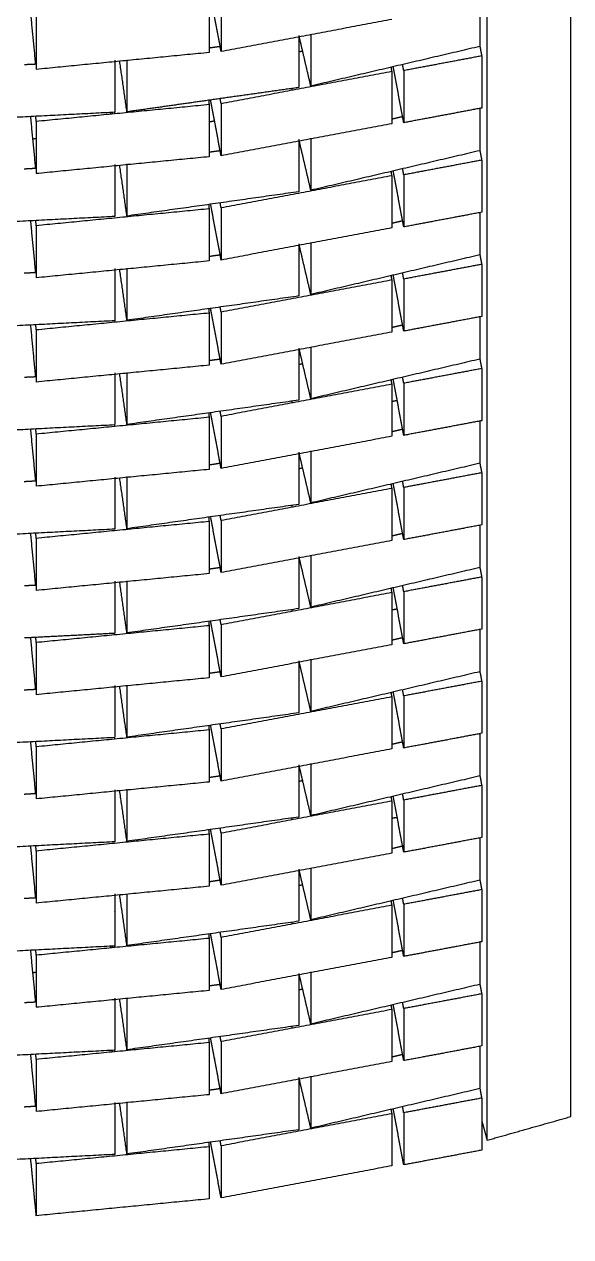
# Model space of a CAD drawing. Header units: centimetres. Extents: x 0 to 19.8, y 0 to 41.5.
# Drawn here: x 14.953 to 15.582, y 10.833 to 12.229 of the extents above; entities that cross this region are included whole.
import ezdxf

# ---------------------------------------------------------------- set-up
doc = ezdxf.new("R2010")
doc.units = ezdxf.units.CM
doc.layers.add('Make2D$Visible$Curves', color=7, linetype='Continuous', true_color=0x000000)

msp = doc.modelspace()

# ---------------------------------------------------------------- linework, layer by layer
at = {"layer": 'Make2D$Visible$Curves', "color": 18, "lineweight": -3, "true_color": 0x000000}
for points in [[(15.5821, 10.9711), (15.5821, 12.1111), (15.5821, 13.2511)], [(15.4858, 10.9439), (15.4858, 12.0839), (15.4858, 13.2239)], [(15.1794, 12.1974), (15.1734, 12.2292), (15.1674, 12.2611)], [(15.1655, 12.2563), (15.1655, 12.2263), (15.1655, 12.1963)], [(15.1794, 12.2574), (15.1794, 12.2274), (15.1794, 12.1974)], [(15.4774, 12.252), (15.4774, 12.2276), (15.4774, 12.2033)], [(14.9659, 12.1828), (14.963, 12.2127), (14.9601, 12.2425)], [(14.9665, 12.2369), (14.9665, 12.2069), (14.9665, 12.1769)], [(15.3759, 12.2344), (15.2776, 12.2159), (15.1794, 12.1974)], [(15.2827, 12.2168), (15.2827, 12.1873), (15.2827, 12.1577)], [(15.1783, 12.2032), (15.172, 12.2023), (15.1656, 12.2014)], [(15.2689, 12.216), (15.2689, 12.186), (15.2689, 12.156)], [(15.2827, 12.1577), (15.2759, 12.1867), (15.2691, 12.2157)], [(15.4774, 12.2033), (15.38, 12.1805), (15.2827, 12.1577)], [(15.4774, 12.2036), (15.4784, 12.198), (15.4795, 12.1924)], [(15.1655, 12.1963), (15.066, 12.1866), (14.9665, 12.1769)], [(15.2692, 12.1973), (15.2713, 12.1978), (15.2734, 12.1983)], [(15.4795, 12.1924), (15.4346, 12.1839), (15.3897, 12.1755)], [(15.4795, 12.1924), (15.4795, 12.1624), (15.4795, 12.1324)], [(14.9659, 12.1828), (14.9594, 12.1825), (14.953, 12.1822)], [(15.057, 12.1875), (15.057, 12.1575), (15.057, 12.1275)], [(15.0709, 12.128), (15.0668, 12.1571), (15.0626, 12.1863)], [(15.0709, 12.188), (15.0709, 12.158), (15.0709, 12.128)], [(15.375, 12.1793), (15.3754, 12.1768), (15.3759, 12.1744)], [(15.3897, 12.1155), (15.3837, 12.1477), (15.3776, 12.1799)], [(15.3897, 12.1755), (15.3891, 12.179), (15.3884, 12.1825)], [(15.3897, 12.1755), (15.3897, 12.1455), (15.3897, 12.1155)], [(15.3759, 12.1744), (15.2776, 12.1559), (15.1794, 12.1374)], [(15.3759, 12.1744), (15.3759, 12.1444), (15.3759, 12.1144)], [(15.2689, 12.156), (15.2171, 12.1487), (15.1653, 12.1414)], [(15.2606, 12.1548), (15.2607, 12.1538), (15.2609, 12.1527)], [(15.1655, 12.1363), (15.066, 12.1266), (14.9665, 12.1169)], [(15.1648, 12.1413), (15.1179, 12.1346), (15.0709, 12.128)], [(15.165, 12.1413), (15.1653, 12.1388), (15.1655, 12.1363)], [(15.1655, 12.1363), (15.1655, 12.1063), (15.1655, 12.0763)], [(15.1794, 12.0774), (15.1733, 12.1095), (15.1673, 12.1416)], [(15.1794, 12.1374), (15.1788, 12.1403), (15.1783, 12.1432)], [(15.1794, 12.1374), (15.1794, 12.1074), (15.1794, 12.0774)], [(15.057, 12.1275), (14.9571, 12.1224), (14.8573, 12.1172)], [(14.9659, 12.0628), (14.963, 12.0927), (14.9601, 12.1225)], [(14.9665, 12.1169), (14.9662, 12.1199), (14.9659, 12.1228)], [(15.0519, 12.1274), (15.0519, 12.1263), (15.0519, 12.1253)], [(15.0539, 12.1273), (15.054, 12.1264), (15.054, 12.1255)], [(15.0569, 12.1257), (15.0569, 12.1266), (15.0569, 12.1274)], [(15.3888, 12.1225), (15.3825, 12.1211), (15.3762, 12.1196)], [(15.4795, 12.1324), (15.4346, 12.1239), (15.3897, 12.1155)], [(15.4774, 12.1321), (15.4774, 12.1077), (15.4774, 12.0833)], [(14.9665, 12.1169), (14.9665, 12.0869), (14.9665, 12.0569)], [(15.1657, 12.1166), (15.1688, 12.1172), (15.1719, 12.1178)], [(15.3759, 12.1144), (15.2776, 12.0959), (15.1794, 12.0774)], [(14.9626, 12.097), (14.9645, 12.0972), (14.9665, 12.0974)], [(15.2689, 12.096), (15.2689, 12.066), (15.2689, 12.036)], [(15.2827, 12.0377), (15.2759, 12.0669), (15.269, 12.0961)], [(15.2827, 12.0977), (15.2827, 12.0677), (15.2827, 12.0377)], [(15.1783, 12.0832), (15.1719, 12.0823), (15.1655, 12.0814)], [(15.4774, 12.0833), (15.38, 12.0605), (15.2827, 12.0377)], [(15.4774, 12.0835), (15.4784, 12.078), (15.4795, 12.0724)], [(15.1655, 12.0763), (15.066, 12.0666), (14.9665, 12.0569)], [(15.057, 12.0675), (15.057, 12.0375), (15.057, 12.0075)], [(15.0709, 12.008), (15.0668, 12.0371), (15.0626, 12.0663)], [(15.0709, 12.068), (15.0709, 12.038), (15.0709, 12.008)], [(15.4795, 12.0724), (15.4346, 12.0639), (15.3897, 12.0555)], [(15.4795, 12.0724), (15.4795, 12.0424), (15.4795, 12.0124)], [(14.9659, 12.0628), (14.9593, 12.0625), (14.9527, 12.0621)], [(15.3759, 12.0544), (15.2776, 12.0359), (15.1794, 12.0174)], [(15.375, 12.0593), (15.3754, 12.0568), (15.3759, 12.0544)], [(15.3759, 12.0544), (15.3759, 12.0244), (15.3759, 11.9944)], [(15.3897, 11.9955), (15.3837, 12.0277), (15.3776, 12.0599)], [(15.3897, 12.0555), (15.3891, 12.059), (15.3884, 12.0625)], [(15.3897, 12.0555), (15.3897, 12.0255), (15.3897, 11.9955)], [(15.2689, 12.036), (15.1699, 12.022), (15.0709, 12.008)], [(15.165, 12.0214), (15.1653, 12.0188), (15.1655, 12.0163)], [(15.1794, 11.9574), (15.1734, 11.9892), (15.1674, 12.021)], [(15.1794, 12.0174), (15.1788, 12.0203), (15.1783, 12.0232)], [(15.057, 12.0075), (14.9571, 12.0024), (14.8573, 11.9972)], [(15.1655, 12.0163), (15.066, 12.0066), (14.9665, 11.9969)], [(15.1655, 12.0163), (15.1655, 11.9863), (15.1655, 11.9563)], [(15.1794, 12.0174), (15.1794, 11.9874), (15.1794, 11.9574)], [(15.4795, 12.0124), (15.4346, 12.0039), (15.3897, 11.9955)], [(15.4774, 12.012), (15.4774, 11.9876), (15.4774, 11.9633)], [(14.9659, 11.9428), (14.963, 11.9728), (14.9601, 12.0028)], [(14.9665, 11.9969), (14.9662, 11.9999), (14.9659, 12.0028)], [(14.9665, 11.9969), (14.9665, 11.9669), (14.9665, 11.9369)], [(15.3759, 11.9944), (15.2776, 11.9759), (15.1794, 11.9574)], [(15.3885, 12.0025), (15.3824, 12.0011), (15.3763, 11.9996)], [(15.2689, 11.976), (15.2689, 11.946), (15.2689, 11.916)], [(15.2827, 11.9177), (15.2761, 11.9459), (15.2695, 11.974)], [(15.2827, 11.9777), (15.2827, 11.9477), (15.2827, 11.9177)], [(15.1655, 11.9563), (15.066, 11.9466), (14.9665, 11.9369)], [(15.1779, 11.9631), (15.1719, 11.9623), (15.1659, 11.9614)], [(15.4774, 11.9633), (15.38, 11.9405), (15.2827, 11.9177)], [(15.4795, 11.9524), (15.4346, 11.9439), (15.3897, 11.9355)], [(15.4774, 11.9635), (15.4784, 11.9579), (15.4795, 11.9524)], [(15.4795, 11.9524), (15.4795, 11.9224), (15.4795, 11.8924)], [(14.9655, 11.9428), (14.959, 11.9425), (14.9526, 11.9421)], [(15.057, 11.9475), (15.057, 11.9175), (15.057, 11.8875)], [(15.0709, 11.888), (15.0668, 11.9171), (15.0626, 11.9463)], [(15.0709, 11.948), (15.0709, 11.918), (15.0709, 11.888)], [(15.375, 11.9395), (15.3754, 11.9369), (15.3759, 11.9344)], [(15.3897, 11.8755), (15.3837, 11.9077), (15.3776, 11.9399)], [(15.3897, 11.9355), (15.3891, 11.939), (15.3884, 11.9425)], [(15.3759, 11.9344), (15.2776, 11.9159), (15.1794, 11.8974)], [(15.3759, 11.9344), (15.3759, 11.9044), (15.3759, 11.8744)], [(15.3897, 11.9355), (15.3897, 11.9055), (15.3897, 11.8755)], [(15.2689, 11.916), (15.1699, 11.902), (15.0709, 11.888)], [(15.1655, 11.8963), (15.066, 11.8866), (14.9665, 11.8769)], [(15.165, 11.9013), (15.1653, 11.8988), (15.1655, 11.8963)], [(15.1655, 11.8963), (15.1655, 11.8663), (15.1655, 11.8363)], [(15.1794, 11.8374), (15.1733, 11.8695), (15.1673, 11.9016)], [(15.1794, 11.8974), (15.1788, 11.9003), (15.1783, 11.9032)], [(15.1794, 11.8974), (15.1794, 11.8674), (15.1794, 11.8374)], [(15.057, 11.8875), (14.9571, 11.8824), (14.8573, 11.8772)], [(14.9658, 11.8234), (14.963, 11.853), (14.9601, 11.8825)], [(14.9665, 11.8769), (14.9662, 11.8799), (14.9659, 11.8828)], [(15.3888, 11.8825), (15.3824, 11.8811), (15.3761, 11.8796)], [(15.4795, 11.8924), (15.4346, 11.8839), (15.3897, 11.8755)], [(15.4774, 11.8921), (15.4774, 11.8677), (15.4774, 11.8433)], [(14.9665, 11.8769), (14.9665, 11.8469), (14.9665, 11.8169)], [(15.3759, 11.8744), (15.2776, 11.8559), (15.1794, 11.8374)], [(15.2689, 11.856), (15.2689, 11.8551), (15.2689, 11.8542)], [(15.2689, 11.8542), (15.2689, 11.8251), (15.2689, 11.796)], [(15.2827, 11.7977), (15.2761, 11.826), (15.2695, 11.8542)], [(15.2827, 11.8568), (15.2827, 11.8273), (15.2827, 11.7977)], [(15.1782, 11.8432), (15.1719, 11.8423), (15.1655, 11.8414)], [(15.4774, 11.8433), (15.38, 11.8205), (15.2827, 11.7977)], [(15.4774, 11.8434), (15.4784, 11.8379), (15.4795, 11.8324)], [(15.1655, 11.8363), (15.066, 11.8266), (14.9665, 11.8169)], [(15.057, 11.8275), (15.057, 11.7978), (15.057, 11.7681)], [(15.0709, 11.768), (15.0668, 11.7971), (15.0626, 11.8263)], [(15.0709, 11.828), (15.0709, 11.798), (15.0709, 11.768)], [(15.269, 11.8372), (15.2713, 11.8378), (15.2736, 11.8383)], [(15.4795, 11.8324), (15.4346, 11.8239), (15.3897, 11.8155)], [(15.4795, 11.8324), (15.4795, 11.8024), (15.4795, 11.7724)], [(14.966, 11.8228), (14.9594, 11.8225), (14.9528, 11.8222)], [(15.3759, 11.8144), (15.2776, 11.7959), (15.1794, 11.7774)], [(15.375, 11.8193), (15.3754, 11.8168), (15.3759, 11.8144)], [(15.3759, 11.8144), (15.3759, 11.7844), (15.3759, 11.7544)], [(15.3897, 11.7555), (15.3837, 11.7877), (15.3776, 11.8199)], [(15.3897, 11.8155), (15.3891, 11.819), (15.3884, 11.8225)], [(15.3897, 11.8155), (15.3897, 11.7855), (15.3897, 11.7555)], [(15.2689, 11.796), (15.1699, 11.782), (15.0709, 11.768)], [(15.2606, 11.7948), (15.2607, 11.7938), (15.2609, 11.7927)], [(15.3759, 11.7947), (15.3792, 11.7953), (15.3825, 11.7959)], [(15.1655, 11.7763), (15.066, 11.7666), (14.9665, 11.7569)], [(15.165, 11.7813), (15.1653, 11.7788), (15.1655, 11.7763)], [(15.1655, 11.7763), (15.1655, 11.7463), (15.1655, 11.7163)], [(15.1794, 11.7174), (15.1733, 11.7495), (15.1673, 11.7816)], [(15.1794, 11.7774), (15.1788, 11.7803), (15.1783, 11.7832)], [(15.1794, 11.7774), (15.1794, 11.7474), (15.1794, 11.7174)], [(15.4795, 11.7724), (15.4346, 11.7639), (15.3897, 11.7555)], [(15.4774, 11.772), (15.4774, 11.7476), (15.4774, 11.7233)], [(15.057, 11.7675), (14.9571, 11.7624), (14.8573, 11.7572)], [(14.9658, 11.7033), (14.963, 11.7329), (14.9601, 11.7625)], [(14.9665, 11.7569), (14.9662, 11.7599), (14.9659, 11.7628)], [(14.9665, 11.7569), (14.9665, 11.7269), (14.9665, 11.6969)], [(15.0569, 11.7657), (15.0569, 11.7664), (15.0569, 11.7671)], [(15.3885, 11.7625), (15.3822, 11.761), (15.3759, 11.7595)], [(15.3759, 11.7544), (15.2776, 11.7359), (15.1794, 11.7174)], [(15.2689, 11.736), (15.2689, 11.706), (15.2689, 11.676)], [(15.2827, 11.6777), (15.276, 11.7063), (15.2693, 11.7348)], [(15.2827, 11.7377), (15.2827, 11.7077), (15.2827, 11.6777)], [(15.1655, 11.7163), (15.066, 11.7066), (14.9665, 11.6969)], [(15.178, 11.7232), (15.172, 11.7223), (15.1659, 11.7214)], [(15.2693, 11.7173), (15.2714, 11.7178), (15.2735, 11.7183)], [(15.4774, 11.7233), (15.38, 11.7005), (15.2827, 11.6777)], [(15.4774, 11.7233), (15.4784, 11.7178), (15.4795, 11.7124)], [(14.966, 11.7028), (14.9594, 11.7025), (14.9527, 11.7021)], [(15.057, 11.7075), (15.057, 11.6775), (15.057, 11.6475)], [(15.0709, 11.648), (15.0668, 11.6771), (15.0626, 11.7063)], [(15.0709, 11.708), (15.0709, 11.678), (15.0709, 11.648)], [(15.3897, 11.6355), (15.3837, 11.6677), (15.3776, 11.6999)], [(15.3897, 11.6955), (15.3891, 11.699), (15.3884, 11.7025)], [(15.4795, 11.7124), (15.4346, 11.7039), (15.3897, 11.6955)], [(15.4795, 11.7124), (15.4795, 11.6824), (15.4795, 11.6524)], [(15.3759, 11.6944), (15.2776, 11.6759), (15.1794, 11.6574)], [(15.375, 11.6993), (15.3754, 11.6968), (15.3759, 11.6944)], [(15.3759, 11.6944), (15.3759, 11.6644), (15.3759, 11.6344)], [(15.3897, 11.6955), (15.3897, 11.6655), (15.3897, 11.6355)], [(15.2689, 11.676), (15.1699, 11.662), (15.0709, 11.648)], [(15.2606, 11.6748), (15.2607, 11.6738), (15.2609, 11.6727)], [(15.3817, 11.6758), (15.3821, 11.6758), (15.3824, 11.6759)], [(15.165, 11.6613), (15.1653, 11.6588), (15.1655, 11.6563)], [(15.1794, 11.5974), (15.1734, 11.6292), (15.1674, 11.6611)], [(15.1794, 11.6574), (15.1788, 11.6603), (15.1783, 11.6632)], [(15.057, 11.6475), (14.9571, 11.6424), (14.8573, 11.6372)], [(15.1655, 11.6563), (15.066, 11.6466), (14.9665, 11.6369)], [(15.1655, 11.6563), (15.1655, 11.6263), (15.1655, 11.5963)], [(15.1794, 11.6574), (15.1794, 11.6274), (15.1794, 11.5974)], [(15.4795, 11.6524), (15.4346, 11.6439), (15.3897, 11.6355)], [(15.4774, 11.652), (15.4774, 11.6276), (15.4774, 11.6033)], [(14.9659, 11.5828), (14.963, 11.6127), (14.9601, 11.6425)], [(14.9665, 11.6369), (14.9662, 11.6399), (14.9659, 11.6428)], [(14.9665, 11.6369), (14.9665, 11.6069), (14.9665, 11.5769)], [(15.3759, 11.6344), (15.2776, 11.6159), (15.1794, 11.5974)], [(15.3888, 11.6425), (15.3823, 11.641), (15.3759, 11.6395)], [(15.2827, 11.6163), (15.2827, 11.587), (15.2827, 11.5577)], [(15.1785, 11.6032), (15.1722, 11.6023), (15.1659, 11.6014)], [(15.2689, 11.616), (15.2689, 11.586), (15.2689, 11.556)], [(15.2827, 11.5577), (15.2761, 11.586), (15.2694, 11.6143)], [(15.4774, 11.6033), (15.38, 11.5805), (15.2827, 11.5577)], [(15.4774, 11.6032), (15.4785, 11.5978), (15.4795, 11.5924)], [(15.1655, 11.5963), (15.066, 11.5866), (14.9665, 11.5769)], [(15.4795, 11.5924), (15.4346, 11.5839), (15.3897, 11.5755)], [(15.4795, 11.5924), (15.4795, 11.5624), (15.4795, 11.5324)], [(14.9656, 11.5828), (14.9592, 11.5825), (14.9528, 11.5822)], [(15.057, 11.5875), (15.057, 11.5578), (15.057, 11.5281)], [(15.0709, 11.528), (15.0668, 11.5568), (15.0627, 11.5857)], [(15.0709, 11.588), (15.0709, 11.558), (15.0709, 11.528)], [(15.3759, 11.5744), (15.2776, 11.5559), (15.1794, 11.5374)], [(15.375, 11.5793), (15.3754, 11.5768), (15.3759, 11.5744)], [(15.3759, 11.5744), (15.3759, 11.5444), (15.3759, 11.5144)], [(15.3897, 11.5155), (15.3837, 11.5477), (15.3776, 11.5799)], [(15.3897, 11.5755), (15.3891, 11.579), (15.3884, 11.5825)], [(15.3897, 11.5755), (15.3897, 11.5455), (15.3897, 11.5155)], [(15.2689, 11.556), (15.1699, 11.542), (15.0709, 11.528)], [(15.2607, 11.5543), (15.2608, 11.5535), (15.2609, 11.5527)], [(15.3763, 11.5547), (15.3794, 11.5553), (15.3826, 11.5559)], [(15.1655, 11.5363), (15.066, 11.5266), (14.9665, 11.5169)], [(15.165, 11.5413), (15.1653, 11.5388), (15.1655, 11.5363)], [(15.1655, 11.5363), (15.1655, 11.5063), (15.1655, 11.4763)], [(15.1794, 11.4774), (15.1733, 11.5095), (15.1673, 11.5416)], [(15.1794, 11.5374), (15.1788, 11.5403), (15.1783, 11.5432)], [(15.1794, 11.5374), (15.1794, 11.5074), (15.1794, 11.4774)], [(15.4795, 11.5324), (15.4346, 11.5239), (15.3897, 11.5155)], [(15.057, 11.5275), (15.0049, 11.5248), (14.9529, 11.5222)], [(14.9659, 11.4628), (14.963, 11.4927), (14.9601, 11.5225)], [(14.9665, 11.5169), (14.9662, 11.5199), (14.9659, 11.5228)], [(15.0569, 11.5257), (15.0569, 11.5266), (15.0569, 11.5274)], [(15.3885, 11.5225), (15.3824, 11.5211), (15.3763, 11.5196)], [(15.4774, 11.532), (15.4774, 11.5076), (15.4774, 11.4833)], [(14.9665, 11.5169), (14.9665, 11.4869), (14.9665, 11.4569)], [(15.3759, 11.5144), (15.2776, 11.4959), (15.1794, 11.4774)], [(15.2689, 11.496), (15.2689, 11.4952), (15.2689, 11.4945)], [(15.2689, 11.4943), (15.2689, 11.4652), (15.2689, 11.436)], [(15.2827, 11.4377), (15.2761, 11.466), (15.2694, 11.4943)], [(15.2827, 11.4977), (15.2827, 11.4677), (15.2827, 11.4377)], [(15.1784, 11.4832), (15.1721, 11.4823), (15.1659, 11.4814)], [(15.4774, 11.4833), (15.38, 11.4605), (15.2827, 11.4377)], [(15.4641, 11.4803), (15.4641, 11.4802), (15.4641, 11.4801)], [(15.4774, 11.4831), (15.4785, 11.4778), (15.4795, 11.4724)], [(14.9659, 11.4628), (14.9593, 11.4625), (14.9527, 11.4621)], [(15.1655, 11.4763), (15.066, 11.4666), (14.9665, 11.4569)], [(15.057, 11.4675), (15.057, 11.4668), (15.057, 11.4661)], [(15.057, 11.4651), (15.057, 11.4366), (15.057, 11.4081)], [(15.0709, 11.408), (15.0667, 11.4374), (15.0626, 11.4667)], [(15.0709, 11.468), (15.0709, 11.438), (15.0709, 11.408)], [(15.4795, 11.4724), (15.4346, 11.4639), (15.3897, 11.4555)], [(15.4795, 11.4724), (15.4795, 11.4424), (15.4795, 11.4124)], [(15.3759, 11.4544), (15.2776, 11.4359), (15.1794, 11.4174)], [(15.375, 11.4593), (15.3754, 11.4568), (15.3759, 11.4544)], [(15.3759, 11.4544), (15.3759, 11.4244), (15.3759, 11.3944)], [(15.3897, 11.3955), (15.3837, 11.4278), (15.3776, 11.4602)], [(15.3897, 11.4555), (15.3891, 11.459), (15.3884, 11.4625)], [(15.3897, 11.4555), (15.3897, 11.4255), (15.3897, 11.3955)], [(15.2689, 11.436), (15.1699, 11.422), (15.0709, 11.408)], [(15.165, 11.4213), (15.1653, 11.4188), (15.1655, 11.4163)], [(15.1794, 11.3574), (15.1733, 11.3895), (15.1673, 11.4216)], [(15.1794, 11.4174), (15.1788, 11.4203), (15.1783, 11.4232)], [(15.057, 11.4075), (14.9571, 11.4024), (14.8573, 11.3972)], [(15.1655, 11.4163), (15.066, 11.4066), (14.9665, 11.3969)], [(15.0569, 11.4057), (15.0569, 11.4064), (15.0569, 11.407)], [(15.1655, 11.4163), (15.1655, 11.3863), (15.1655, 11.3563)], [(15.1794, 11.4174), (15.1794, 11.3874), (15.1794, 11.3574)], [(15.4795, 11.4124), (15.4346, 11.4039), (15.3897, 11.3955)], [(15.4774, 11.412), (15.4774, 11.3876), (15.4774, 11.3633)], [(14.9659, 11.3428), (14.963, 11.3727), (14.9601, 11.4025)], [(14.9665, 11.3969), (14.9662, 11.3999), (14.9659, 11.4028)], [(14.9665, 11.3969), (14.9665, 11.3669), (14.9665, 11.3369)], [(15.3759, 11.3944), (15.2776, 11.3759), (15.1794, 11.3574)], [(15.3884, 11.4025), (15.3822, 11.401), (15.3761, 11.3996)], [(15.2689, 11.376), (15.2689, 11.3753), (15.2689, 11.3747)], [(15.2689, 11.3739), (15.2689, 11.345), (15.2689, 11.316)], [(15.2827, 11.3177), (15.2761, 11.3458), (15.2696, 11.3738)], [(15.2827, 11.3777), (15.2827, 11.3477), (15.2827, 11.3177)], [(15.1655, 11.3563), (15.066, 11.3466), (14.9665, 11.3369)], [(15.1787, 11.3633), (15.1724, 11.3624), (15.166, 11.3615)], [(15.2694, 11.3573), (15.2714, 11.3578), (15.2735, 11.3583)], [(15.4774, 11.3633), (15.38, 11.3405), (15.2827, 11.3177)], [(15.4795, 11.3524), (15.4346, 11.3439), (15.3897, 11.3355)], [(15.4775, 11.3631), (15.4785, 11.3577), (15.4795, 11.3524)], [(15.4795, 11.3524), (15.4795, 11.3224), (15.4795, 11.2924)], [(14.9656, 11.3428), (14.9591, 11.3425), (14.9526, 11.3421)], [(15.057, 11.3475), (15.057, 11.3175), (15.057, 11.2875)], [(15.0709, 11.288), (15.0668, 11.3171), (15.0626, 11.3463)], [(15.0709, 11.348), (15.0709, 11.318), (15.0709, 11.288)], [(15.375, 11.3393), (15.3754, 11.3368), (15.3759, 11.3344)], [(15.3897, 11.2755), (15.3837, 11.3077), (15.3776, 11.3399)], [(15.3897, 11.3355), (15.3891, 11.339), (15.3884, 11.3425)], [(15.3759, 11.3344), (15.2776, 11.3159), (15.1794, 11.2974)], [(15.3759, 11.3344), (15.3759, 11.3044), (15.3759, 11.2744)], [(15.3897, 11.3355), (15.3897, 11.3055), (15.3897, 11.2755)], [(15.2689, 11.316), (15.1699, 11.302), (15.0709, 11.288)], [(15.2606, 11.3148), (15.2607, 11.3138), (15.2609, 11.3127)], [(15.3762, 11.3147), (15.3794, 11.3153), (15.3826, 11.3159)], [(15.1655, 11.2963), (15.066, 11.2866), (14.9665, 11.2769)], [(15.165, 11.3013), (15.1653, 11.2988), (15.1655, 11.2963)], [(15.1655, 11.2963), (15.1655, 11.2663), (15.1655, 11.2363)], [(15.1794, 11.2374), (15.1733, 11.2695), (15.1673, 11.3016)], [(15.1794, 11.2974), (15.1788, 11.3003), (15.1783, 11.3032)], [(15.1794, 11.2974), (15.1794, 11.2674), (15.1794, 11.2374)], [(15.057, 11.2875), (14.9571, 11.2824), (14.8573, 11.2772)], [(14.9659, 11.2228), (14.963, 11.2527), (14.9601, 11.2825)], [(14.9665, 11.2769), (14.9662, 11.2799), (14.9659, 11.2828)], [(15.3901, 11.2829), (15.383, 11.2812), (15.3759, 11.2795)], [(15.4795, 11.2924), (15.4346, 11.2839), (15.3897, 11.2755)], [(15.4774, 11.292), (15.4774, 11.2676), (15.4774, 11.2433)], [(14.9665, 11.2769), (14.9665, 11.2469), (14.9665, 11.2169)], [(15.3759, 11.2744), (15.2776, 11.2559), (15.1794, 11.2374)], [(15.2689, 11.256), (15.2689, 11.226), (15.2689, 11.196)], [(15.2827, 11.1977), (15.2761, 11.226), (15.2694, 11.2543)], [(15.2827, 11.2577), (15.2827, 11.2277), (15.2827, 11.1977)], [(15.1781, 11.2432), (15.172, 11.2423), (15.1658, 11.2414)], [(15.4774, 11.2433), (15.38, 11.2205), (15.2827, 11.1977)], [(15.4775, 11.243), (15.4785, 11.2377), (15.4795, 11.2324)], [(15.1655, 11.2363), (15.066, 11.2266), (14.9665, 11.2169)], [(15.057, 11.2275), (15.057, 11.1975), (15.057, 11.1675)], [(15.0709, 11.168), (15.0668, 11.1971), (15.0626, 11.2263)], [(15.0709, 11.2271), (15.0709, 11.1975), (15.0709, 11.168)], [(15.2692, 11.2373), (15.2712, 11.2377), (15.2732, 11.2382)], [(15.4795, 11.2324), (15.4346, 11.2239), (15.3897, 11.2155)], [(15.4795, 11.2324), (15.4795, 11.2024), (15.4795, 11.1724)], [(14.9662, 11.2228), (14.9594, 11.2225), (14.9526, 11.2221)], [(15.3759, 11.2144), (15.2776, 11.1959), (15.1794, 11.1774)], [(15.375, 11.2193), (15.3754, 11.2168), (15.3759, 11.2144)], [(15.3759, 11.2144), (15.3759, 11.1844), (15.3759, 11.1544)], [(15.3897, 11.1555), (15.3837, 11.1878), (15.3776, 11.2201)], [(15.3897, 11.2155), (15.3891, 11.219), (15.3884, 11.2225)], [(15.3897, 11.2155), (15.3897, 11.1855), (15.3897, 11.1555)], [(15.0569, 11.207), (15.0572, 11.2071), (15.0575, 11.2071)], [(15.2689, 11.196), (15.1699, 11.182), (15.0709, 11.168)], [(15.1794, 11.1774), (15.1788, 11.1805), (15.1782, 11.1837)], [(15.2606, 11.195), (15.2607, 11.1939), (15.2609, 11.1927)], [(15.1655, 11.1763), (15.066, 11.1666), (14.9665, 11.1569)], [(15.165, 11.1813), (15.1653, 11.1788), (15.1655, 11.1763)], [(15.1655, 11.1763), (15.1655, 11.1463), (15.1655, 11.1163)], [(15.1794, 11.1174), (15.1733, 11.1495), (15.1673, 11.1816)], [(15.1794, 11.1774), (15.1794, 11.1474), (15.1794, 11.1174)], [(15.4795, 11.1724), (15.4346, 11.1639), (15.3897, 11.1555)], [(15.4774, 11.172), (15.4774, 11.1476), (15.4774, 11.1233)], [(15.057, 11.1675), (14.9571, 11.1624), (14.8573, 11.1572)], [(14.9659, 11.1028), (14.963, 11.1327), (14.9601, 11.1625)], [(14.9665, 11.1569), (14.9662, 11.1599), (14.9659, 11.1628)], [(14.9665, 11.1569), (14.9665, 11.1269), (14.9665, 11.0969)], [(15.0519, 11.1676), (15.0519, 11.1665), (15.0519, 11.1654)], [(15.0539, 11.1673), (15.054, 11.1664), (15.054, 11.1654)], [(15.0569, 11.1657), (15.0569, 11.1666), (15.0569, 11.1676)], [(15.3887, 11.1625), (15.3824, 11.161), (15.3761, 11.1596)], [(15.3759, 11.1544), (15.2776, 11.1359), (15.1794, 11.1174)], [(14.9626, 11.137), (14.9646, 11.1372), (14.9666, 11.1374)], [(15.2689, 11.136), (15.2689, 11.106), (15.2689, 11.076)], [(15.2827, 11.0777), (15.276, 11.1062), (15.2694, 11.1347)], [(15.2827, 11.1377), (15.2827, 11.1077), (15.2827, 11.0777)], [(15.1655, 11.1163), (15.066, 11.1066), (14.9665, 11.0969)], [(15.1783, 11.1232), (15.1719, 11.1223), (15.1655, 11.1214)], [(15.2689, 11.1172), (15.2711, 11.1177), (15.2734, 11.1183)], [(15.4774, 11.1233), (15.38, 11.1005), (15.2827, 11.0777)], [(15.4775, 11.1229), (15.4785, 11.1176), (15.4795, 11.1124)], [(14.966, 11.1028), (14.9594, 11.1025), (14.9528, 11.1021)], [(15.057, 11.1075), (15.057, 11.0775), (15.057, 11.0475)], [(15.0709, 11.048), (15.0668, 11.0771), (15.0626, 11.1063)], [(15.0709, 11.108), (15.0709, 11.078), (15.0709, 11.048)], [(15.3897, 11.0355), (15.3837, 11.0677), (15.3776, 11.0999)], [(15.3897, 11.0955), (15.3891, 11.099), (15.3884, 11.1025)], [(15.4795, 11.1124), (15.4346, 11.1039), (15.3897, 11.0955)], [(15.4795, 11.1124), (15.4795, 11.0824), (15.4795, 11.0524)], [(15.3759, 11.0944), (15.2776, 11.0759), (15.1794, 11.0574)], [(15.375, 11.0993), (15.3754, 11.0968), (15.3759, 11.0944)], [(15.3759, 11.0944), (15.3759, 11.0644), (15.3759, 11.0344)], [(15.3897, 11.0955), (15.3897, 11.0655), (15.3897, 11.0355)], [(15.2689, 11.076), (15.1699, 11.062), (15.0709, 11.048)], [(15.2605, 11.0752), (15.2607, 11.074), (15.2609, 11.0727)], [(15.165, 11.0613), (15.1653, 11.0588), (15.1655, 11.0563)], [(15.1794, 10.9974), (15.1733, 11.0295), (15.1673, 11.0616)], [(15.1794, 11.0574), (15.1788, 11.0603), (15.1783, 11.0632)], [(15.057, 11.0475), (14.9571, 11.0424), (14.8573, 11.0372)], [(15.1655, 11.0563), (15.066, 11.0466), (14.9665, 11.0369)], [(15.0539, 11.0473), (15.054, 11.0464), (15.054, 11.0454)], [(15.0569, 11.0457), (15.0569, 11.0466), (15.0569, 11.0475)], [(15.1655, 11.0563), (15.1655, 11.0263), (15.1655, 10.9963)], [(15.1794, 11.0574), (15.1794, 11.0274), (15.1794, 10.9974)], [(15.4795, 11.0524), (15.4346, 11.0439), (15.3897, 11.0355)], [(15.4774, 11.052), (15.4774, 11.0276), (15.4774, 11.0033)], [(14.9659, 10.9828), (14.963, 11.0127), (14.9601, 11.0426)], [(14.9665, 11.0369), (14.9662, 11.0399), (14.9659, 11.0428)], [(14.9665, 11.0369), (14.9665, 11.0069), (14.9665, 10.9769)], [(15.1715, 11.0377), (15.1719, 11.0377), (15.1722, 11.0378)], [(15.3759, 11.0344), (15.2776, 11.0159), (15.1794, 10.9974)], [(15.3885, 11.0425), (15.3823, 11.041), (15.3762, 11.0396)], [(15.2689, 11.016), (15.2689, 10.986), (15.2689, 10.956)], [(15.2827, 10.9577), (15.2759, 10.9869), (15.269, 11.0161)], [(15.2827, 11.0177), (15.2827, 10.9877), (15.2827, 10.9577)], [(15.1783, 11.0032), (15.172, 11.0023), (15.1657, 11.0014)], [(15.4774, 11.0033), (15.38, 10.9805), (15.2827, 10.9577)], [(15.4775, 11.0028), (15.4785, 10.9976), (15.4795, 10.9924)], [(15.1655, 10.9963), (15.066, 10.9866), (14.9665, 10.9769)], [(15.0709, 10.988), (15.0709, 10.958), (15.0709, 10.928)], [(15.4795, 10.9924), (15.4346, 10.9839), (15.3897, 10.9755)], [(15.4795, 10.9924), (15.4795, 10.9624), (15.4795, 10.9324)], [(14.9659, 10.9828), (14.9593, 10.9825), (14.9527, 10.9821)], [(15.057, 10.9875), (15.057, 10.9575), (15.057, 10.9275)], [(15.0709, 10.928), (15.0668, 10.9571), (15.0626, 10.9863)], [(15.3759, 10.9744), (15.2776, 10.9559), (15.1794, 10.9374)], [(15.375, 10.9793), (15.3754, 10.9768), (15.3759, 10.9744)], [(15.3759, 10.9744), (15.3759, 10.9444), (15.3759, 10.9144)], [(15.3897, 10.9155), (15.3837, 10.9478), (15.3776, 10.98)], [(15.3897, 10.9755), (15.3891, 10.979), (15.3884, 10.9825)], [(15.3897, 10.9755), (15.3897, 10.9455), (15.3897, 10.9155)], [(15.4795, 10.9664), (15.4826, 10.9552), (15.4858, 10.9439)], [(15.4858, 10.9439), (15.5339, 10.9575), (15.5821, 10.9711)], [(15.2689, 10.956), (15.1699, 10.942), (15.0709, 10.928)], [(15.1655, 10.9363), (15.066, 10.9266), (14.9665, 10.9169)], [(15.165, 10.9413), (15.1653, 10.9388), (15.1655, 10.9363)], [(15.1655, 10.9363), (15.1655, 10.9063), (15.1655, 10.8763)], [(15.1794, 10.8774), (15.1733, 10.9095), (15.1673, 10.9416)], [(15.1794, 10.9374), (15.1788, 10.9403), (15.1783, 10.9432)], [(15.1794, 10.9374), (15.1794, 10.9074), (15.1794, 10.8774)], [(15.4795, 10.9324), (15.4346, 10.9239), (15.3897, 10.9155)], [(15.057, 10.9275), (14.9571, 10.9224), (14.8573, 10.9172)], [(14.9665, 10.8569), (14.9633, 10.8897), (14.9601, 10.9225)], [(14.9665, 10.9169), (14.9662, 10.9199), (14.9659, 10.9228)], [(14.9665, 10.9169), (14.9665, 10.8869), (14.9665, 10.8569)], [(15.3759, 10.9144), (15.2776, 10.8959), (15.1794, 10.8774)], [(15.1655, 10.8763), (15.066, 10.8666), (14.9665, 10.8569)]]:
    msp.add_open_spline(points, degree=2, dxfattribs=at)

doc.saveas('drawing.dxf')
